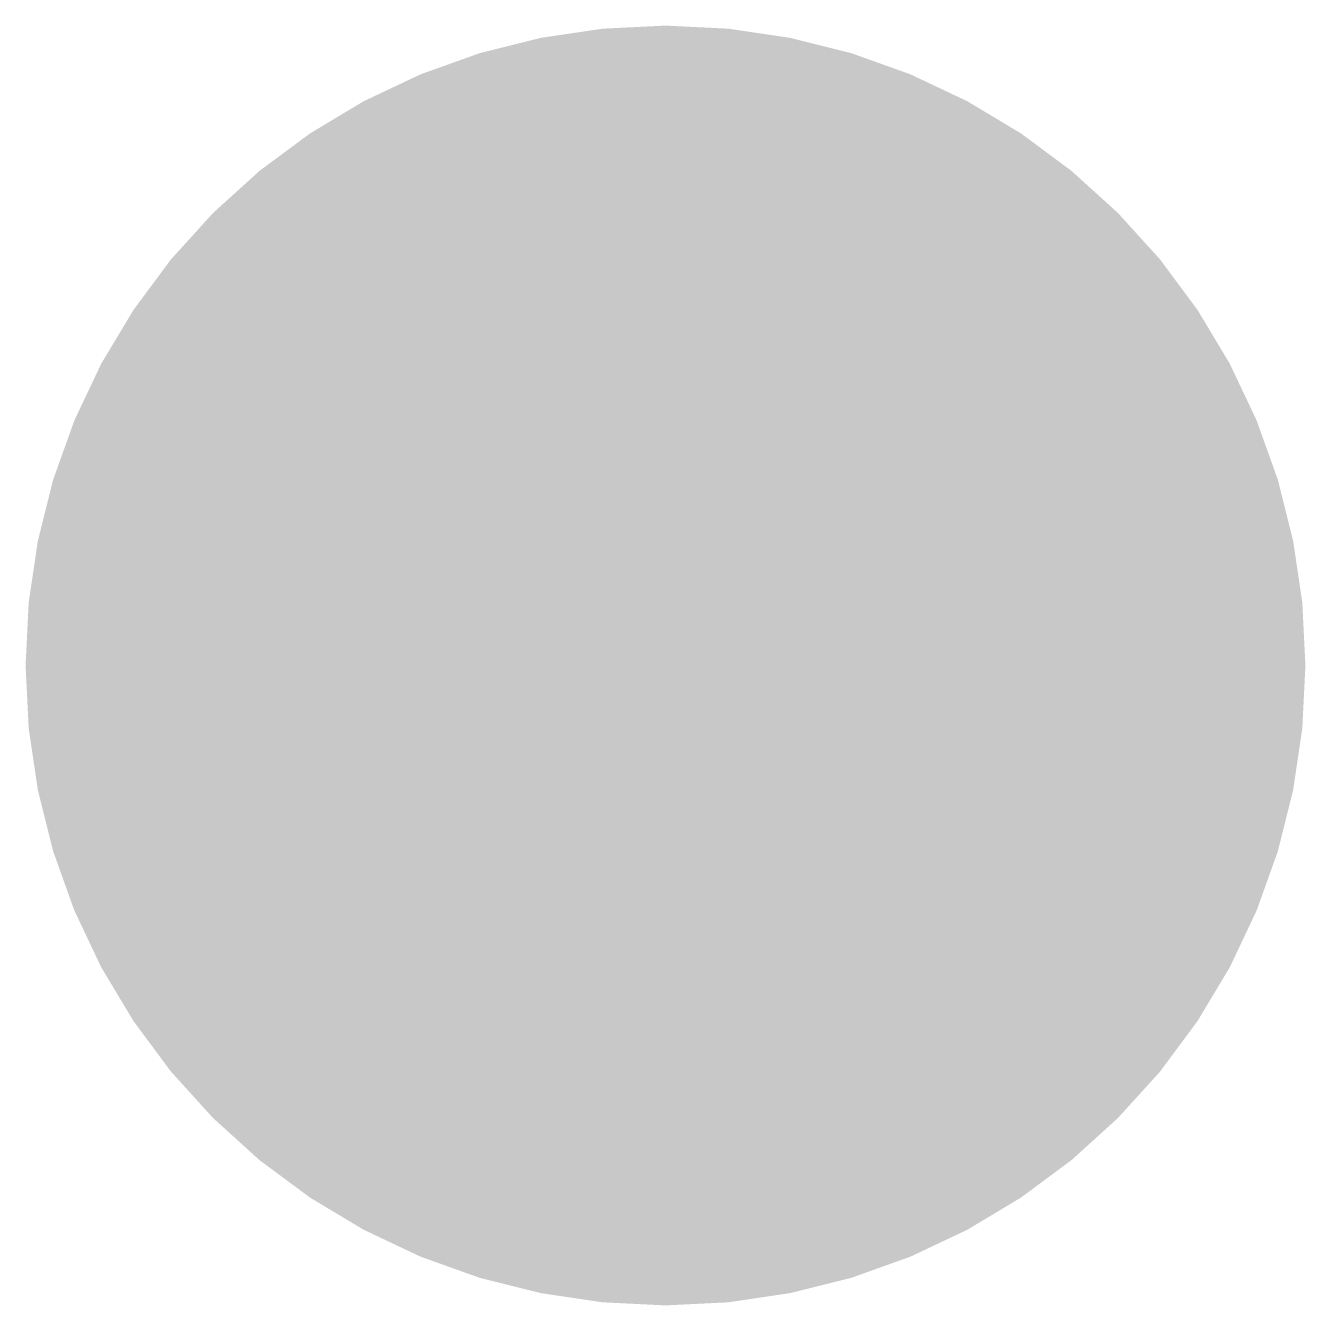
# Model space of a CAD drawing. Extents: x -2 to 2, y -2 to 2.
import ezdxf

# ---------------------------------------------------------------- set-up
doc = ezdxf.new("R2010")
doc.units = 0
doc.header["$LTSCALE"] = 100
doc.header["$MEASUREMENT"] = 0
doc.layers.get('0').update_dxf_attribs({"linetype": 'CONTINUOUS'})

msp = doc.modelspace()

# ---------------------------------------------------------------- linework, layer by layer
at = {"color": 1, "const_width": 2}
msp.add_lwpolyline([(-1, 0, 1), (1, 0, 1)], format="xyb", close=True, dxfattribs=at)

doc.saveas('drawing.dxf')
